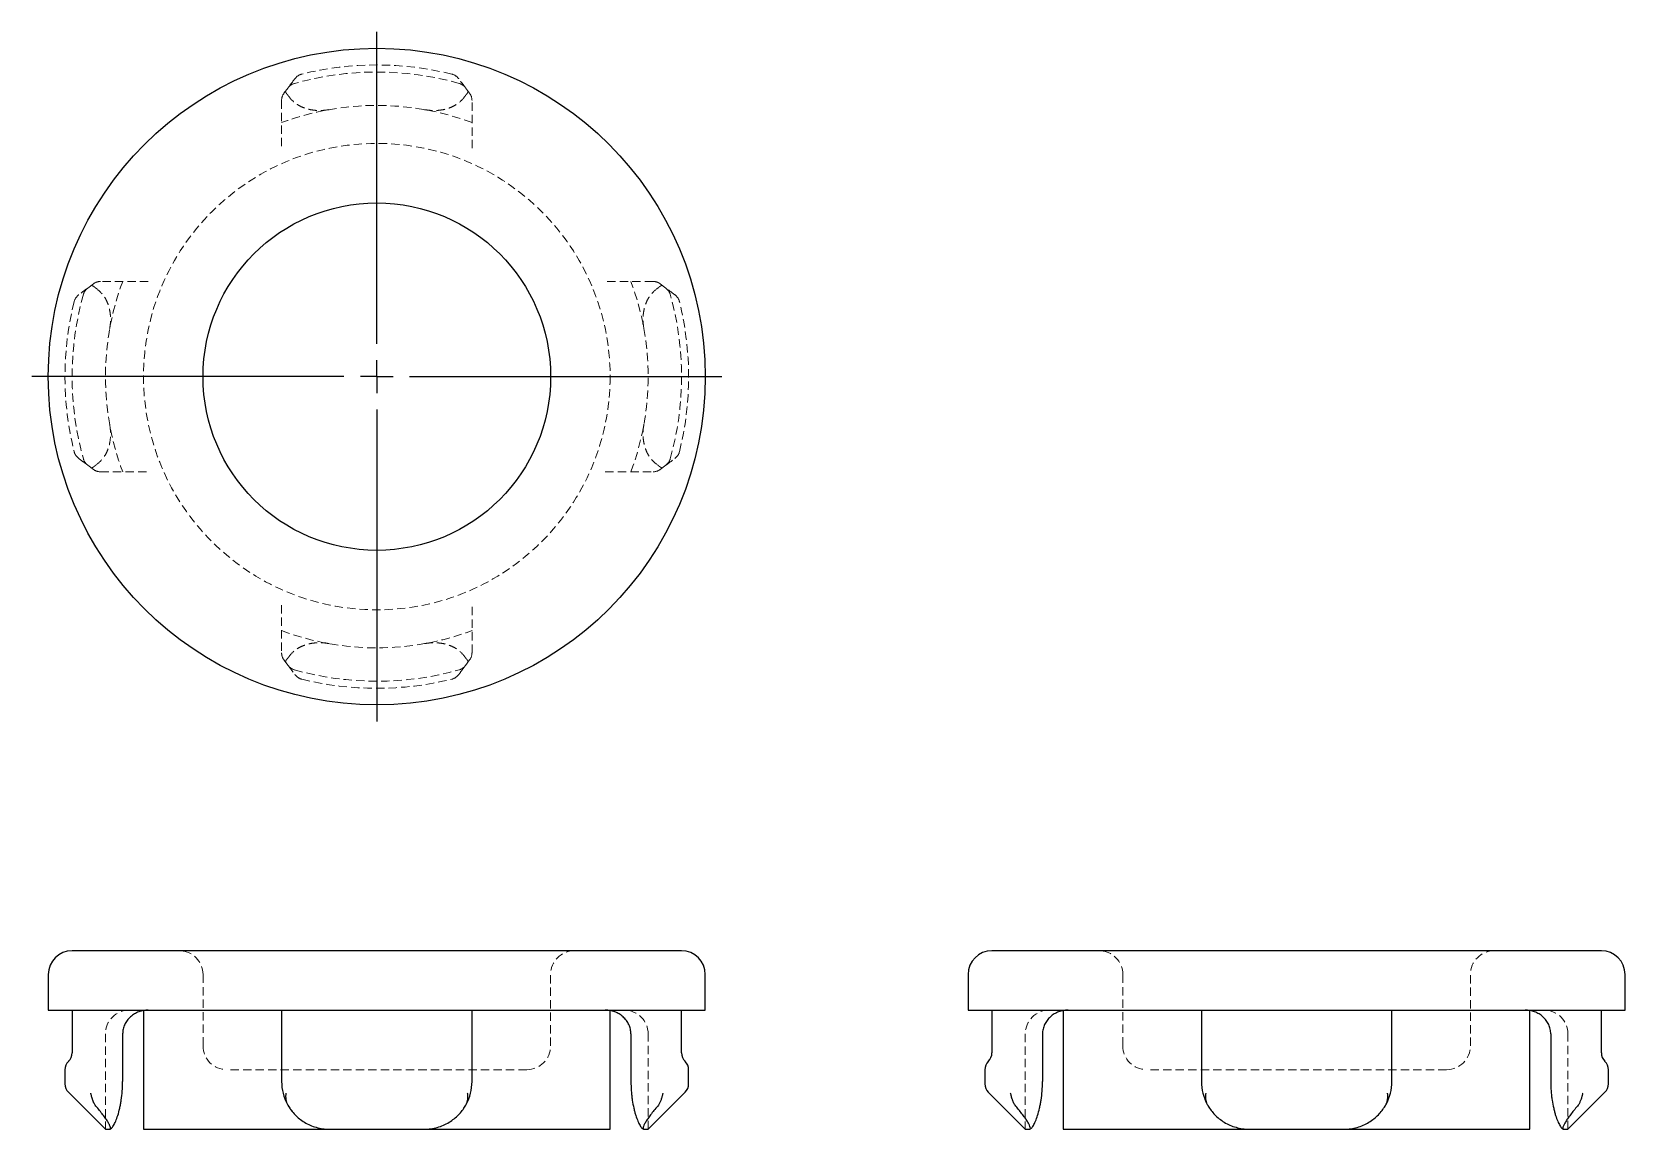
# Model space of a CAD drawing. Header units: millimetres. Extents: x 30 to 273, y 43 to 210.
import ezdxf

# ---------------------------------------------------------------- set-up
doc = ezdxf.new("R2010")
doc.units = ezdxf.units.MM
doc.linetypes.add('HIDDEN', pattern=[1.905, 1.27, -0.635])
doc.layers.add('10', color=7, linetype='Continuous')

# ---------------------------------------------------------------- blocks, each defined once
blk = doc.blocks.new('SW_CENTERMARKSYMBOL_0')
at = {"layer": '10', "color": 0}
for p, q in [((0, 5), (0, 52.5)), ((0, 0), (0, 2.5)), ((-5, 0), (-52.5, 0)), ((0, 0), (-2.5, 0)), ((0, 0), (0, -2.5)), ((0, 0), (2.5, 0)), ((5, 0), (52.5, 0)), ((0, -5), (0, -52.5))]:
    blk.add_line(p, q, dxfattribs=at)

msp = doc.modelspace()

# ---------------------------------------------------------------- linework, layer by layer
at = {"color": 7, "linetype": 'HIDDEN', "lineweight": 18}
for p, q in [((68.87, 201.14), (69.51, 201.99)), ((97.13, 201.14), (96.49, 201.99)), ((68.51, 200.06), (68.51, 192.78)), ((97.49, 192.78), (97.49, 200.06)), ((48.22, 172.49), (40.94, 172.49)), ((125.06, 172.49), (117.78, 172.49)), ((39.86, 172.13), (39.01, 171.49)), ((126.14, 172.13), (126.99, 171.49)), ((39.86, 143.87), (39.01, 144.51)), ((40.94, 143.51), (48.22, 143.51)), ((117.78, 143.51), (125.06, 143.51)), ((126.14, 143.87), (126.99, 144.51)), ((68.51, 123.22), (68.51, 115.94)), ((97.49, 115.94), (97.49, 123.22)), ((68.87, 114.86), (69.51, 114.01)), ((97.13, 114.86), (96.49, 114.01)), ((56.55, 66.96), (56.55, 56.09)), ((109.45, 56.09), (109.45, 66.96)), ((196.55, 66.96), (196.55, 56.09)), ((249.45, 56.09), (249.45, 66.96)), ((47.49, 61.53), (47.49, 61.46)), ((118.51, 61.43), (118.51, 61.53)), ((187.49, 61.53), (187.49, 61.46)), ((258.51, 61.43), (258.51, 61.53)), ((41.7, 57.91), (41.7, 43.41)), ((124.3, 43.41), (124.3, 57.91)), ((181.7, 57.91), (181.7, 43.41)), ((264.3, 43.41), (264.3, 57.91)), ((105.83, 52.47), (60.17, 52.47)), ((223, 52.47), (200.17, 52.47)), ((245.83, 52.47), (223, 52.47)), ((96.64, 47.26), (96.2, 46.55)), ((97.06, 48.22), (96.75, 47.5)), ((236.64, 47.26), (236.2, 46.55)), ((237.06, 48.22), (236.75, 47.5))]:
    msp.add_line(p, q, dxfattribs=at)
at = {"color": 7, "linetype": 'Continuous', "lineweight": 25}
for p, q in [((129.38, 70.59), (36.62, 70.59)), ((223, 70.59), (176.62, 70.59)), ((269.38, 70.59), (223, 70.59)), ((33, 66.96), (33, 61.53)), ((133, 61.53), (133, 66.96)), ((173, 66.96), (173, 61.53)), ((273, 61.53), (273, 66.96)), ((33, 61.53), (133, 61.53)), ((36.62, 61.53), (36.62, 55.03)), ((47.49, 61.46), (47.49, 43.41)), ((68.51, 61.53), (68.51, 50.66)), ((97.49, 50.66), (97.49, 61.53)), ((118.51, 43.41), (118.51, 61.43)), ((129.38, 55.03), (129.38, 61.53)), ((173, 61.53), (223, 61.53)), ((176.62, 61.53), (176.62, 55.03)), ((187.49, 61.46), (187.49, 43.41)), ((208.51, 61.53), (208.51, 50.66)), ((223, 61.53), (273, 61.53)), ((237.49, 50.66), (237.49, 61.53)), ((258.51, 43.41), (258.51, 61.43)), ((269.38, 55.03), (269.38, 61.53)), ((44.32, 57.91), (44.32, 50.66)), ((121.68, 57.91), (121.68, 50.66)), ((184.32, 57.91), (184.32, 50.66)), ((261.68, 57.91), (261.68, 50.66)), ((36.09, 53.75), (36.07, 53.73)), ((129.93, 53.73), (129.91, 53.75)), ((176.09, 53.75), (176.07, 53.73)), ((269.93, 53.73), (269.91, 53.75)), ((35.54, 52.45), (35.54, 50.32)), ((130.46, 50.32), (130.46, 52.45)), ((175.54, 52.45), (175.54, 50.32)), ((270.46, 50.32), (270.46, 52.45)), ((36.07, 49.04), (41.7, 43.41)), ((124.3, 43.41), (129.93, 49.04)), ((176.07, 49.04), (181.7, 43.41)), ((264.3, 43.41), (269.93, 49.04)), ((41.7, 43.41), (42.34, 43.41)), ((47.49, 43.41), (75.74, 43.41)), ((75.75, 43.41), (90.25, 43.41)), ((90.25, 43.41), (118.51, 43.41)), ((123.66, 43.41), (124.3, 43.41)), ((181.7, 43.41), (182.34, 43.41)), ((187.49, 43.41), (215.75, 43.41)), ((215.75, 43.41), (230.25, 43.41)), ((230.25, 43.41), (258.51, 43.41)), ((263.66, 43.41), (264.3, 43.41))]:
    msp.add_line(p, q, dxfattribs=at)
for radius in [50, 26.45]:
    msp.add_circle((83, 158), radius, dxfattribs=at)
at = {"color": 7, "linetype": 'HIDDEN', "lineweight": 18}
msp.add_circle((83, 158), 35.51, dxfattribs=at)
for centre, radius, start, end in [((83, 158), 46.38, 74.3214, 105.6786), ((72.01, 202.31), 1.81, 103.9317, 143.1239), ((83, 158), 47.46, 76.0683, 103.9317), ((93.99, 202.31), 1.81, 36.8761, 76.0683), ((70.96, 200.91), 1.81, 105.6786, 143.1239), ((95.04, 200.91), 1.81, 36.8761, 74.3214), ((70.32, 200.06), 1.81, 143.1239, 180), ((83, 158), 41.3, 69.459, 110.541), ((95.68, 200.06), 1.81, 0, 36.8761), ((40.94, 170.68), 1.81, 90, 126.8761), ((83, 158), 41.3, 159.459, 200.541), ((83, 158), 41.3, 339.459, 20.541), ((125.06, 170.68), 1.81, 53.1239, 90), ((83, 158), 46.38, 164.3214, 195.6786), ((38.69, 168.99), 1.81, 126.8761, 166.0683), ((40.09, 170.04), 1.81, 126.8761, 164.3214), ((125.91, 170.04), 1.81, 15.6786, 53.1239), ((83, 158), 46.38, 344.3214, 15.6786), ((127.31, 168.99), 1.81, 13.9317, 53.1239), ((83, 158), 47.46, 166.0683, 193.9317), ((83, 158), 47.46, 346.0683, 13.9317), ((38.69, 147.01), 1.81, 193.9317, 233.1239), ((127.31, 147.01), 1.81, 306.8761, 346.0683), ((40.09, 145.96), 1.81, 195.6786, 233.1239), ((40.94, 145.32), 1.81, 233.1239, 270), ((125.06, 145.32), 1.81, 270, 306.8761), ((125.91, 145.96), 1.81, 306.8761, 344.3214), ((83, 158), 41.3, 249.459, 290.541), ((70.32, 115.94), 1.81, 180, 216.8761), ((70.96, 115.09), 1.81, 216.8761, 254.3214), ((95.04, 115.09), 1.81, 285.6786, 323.1239), ((95.68, 115.94), 1.81, 323.1239, 0), ((83, 158), 46.38, 254.3214, 285.6786), ((72.01, 113.69), 1.81, 216.8761, 256.0683), ((83, 158), 47.46, 256.0683, 283.9317), ((93.99, 113.69), 1.81, 283.9317, 323.1239), ((52.93, 66.96), 3.62, 0, 90), ((113.07, 66.96), 3.62, 90, 180), ((192.93, 66.96), 3.62, 0, 90), ((253.07, 66.96), 3.62, 90, 180), ((45.32, 57.91), 3.62, 90, 180), ((120.68, 57.91), 3.62, 0, 90), ((185.32, 57.91), 3.62, 90, 180), ((260.68, 57.91), 3.62, 0, 90), ((60.17, 56.09), 3.62, 180, 270), ((105.83, 56.09), 3.62, 270, 0), ((200.17, 56.09), 3.62, 180, 270), ((245.83, 56.09), 3.62, 270, 0)]:
    msp.add_arc(centre, radius, start, end, dxfattribs=at)
at = {"color": 7, "linetype": 'Continuous', "lineweight": 25}
for centre, radius, start, end in [((36.62, 66.96), 3.62, 90, 180), ((129.38, 66.96), 3.62, 0, 90), ((176.62, 66.96), 3.62, 90, 180), ((269.38, 66.96), 3.62, 0, 90), ((37.35, 52.45), 1.81, 135, 180), ((34.81, 55.03), 1.81, 315, 0), ((131.19, 55.03), 1.81, 180, 225), ((128.65, 52.45), 1.81, 0, 45), ((177.35, 52.45), 1.81, 135, 180), ((174.81, 55.03), 1.81, 315, 0), ((271.19, 55.03), 1.81, 180, 225), ((268.65, 52.45), 1.81, 0, 45), ((37.35, 50.32), 1.81, 180, 225), ((128.65, 50.32), 1.81, 315, 0), ((177.35, 50.32), 1.81, 180, 225), ((268.65, 50.32), 1.81, 315, 0)]:
    msp.add_arc(centre, radius, start, end, dxfattribs=at)
at = {"color": 7, "linetype": 'HIDDEN', "lineweight": 18}
for points, knots in [([(69.39, 200.94), (69.37, 200.96), (69.33, 201.01), (69.28, 201.07), (69.24, 201.13), (69.2, 201.19), (69.17, 201.24), (69.14, 201.31), (69.12, 201.38), (69.12, 201.44), (69.13, 201.49), (69.16, 201.52), (69.17, 201.54)], [0, 0, 0, 0, 0.0770575, 0.1564265, 0.2381968, 0.3224408, 0.4092174, 0.498577, 0.6523364, 0.7870533, 0.9028665, 1, 1, 1, 1]), ([(70.53, 203.36), (70.26, 203), (70.01, 202.66), (69.63, 202.16), (69.51, 201.99), (69.51, 201.99)], [0, 0, 0, 0, 0.5, 0.5, 1, 1, 1, 1]), ([(96.49, 201.99), (96.49, 201.99), (96.37, 202.16), (95.99, 202.67), (95.74, 203), (95.47, 203.36)], [0, 0, 0, 0, 0.5, 0.5, 1, 1, 1, 1]), ([(96.83, 201.54), (96.84, 201.53), (96.86, 201.5), (96.87, 201.47), (96.88, 201.42), (96.87, 201.37), (96.85, 201.3), (96.82, 201.22), (96.76, 201.13), (96.7, 201.04), (96.64, 200.97), (96.61, 200.94)], [0, 0, 0, 0, 0.076215, 0.16436, 0.264566, 0.376926, 0.501499, 0.634534, 0.761823, 0.883559, 1, 1, 1, 1]), ([(75.75, 198.66), (75.42, 198.6), (75.09, 198.56), (74.44, 198.52), (74.11, 198.52), (73.47, 198.56), (73.16, 198.6), (72.56, 198.72), (72.27, 198.8), (71.72, 199), (71.47, 199.11), (70.99, 199.37), (70.77, 199.52), (70.15, 200), (69.82, 200.36), (69.54, 200.75)], [0, 0, 0, 0, 0.125, 0.125, 0.25, 0.25, 0.375, 0.375, 0.5, 0.5, 0.625, 0.625, 0.75, 0.75, 1, 1, 1, 1]), ([(96.46, 200.75), (96.18, 200.36), (95.85, 200), (95.24, 199.52), (95.01, 199.37), (94.53, 199.11), (94.28, 199), (93.74, 198.8), (93.44, 198.72), (92.85, 198.6), (92.54, 198.56), (91.9, 198.52), (91.57, 198.52), (90.91, 198.56), (90.58, 198.6), (90.25, 198.66)], [0, 0, 0, 0, 0.25, 0.25, 0.375, 0.375, 0.5, 0.5, 0.625, 0.625, 0.75, 0.75, 0.875, 0.875, 1, 1, 1, 1]), ([(39.01, 171.49), (39.01, 171.49), (38.84, 171.37), (38.33, 170.99), (38, 170.74), (37.64, 170.47)], [0, 0, 0, 0, 0.5, 0.5, 1, 1, 1, 1]), ([(39.46, 171.83), (39.47, 171.84), (39.5, 171.86), (39.53, 171.87), (39.58, 171.88), (39.63, 171.87), (39.7, 171.85), (39.78, 171.82), (39.87, 171.76), (39.96, 171.7), (40.03, 171.64), (40.06, 171.61)], [0, 0, 0, 0, 0.076215, 0.16436, 0.264566, 0.376926, 0.501499, 0.634534, 0.761823, 0.883559, 1, 1, 1, 1]), ([(40.25, 171.46), (40.64, 171.18), (41, 170.85), (41.48, 170.24), (41.63, 170.01), (41.89, 169.53), (42, 169.28), (42.2, 168.74), (42.28, 168.44), (42.4, 167.85), (42.44, 167.54), (42.48, 166.9), (42.48, 166.57), (42.44, 165.91), (42.4, 165.58), (42.34, 165.25)], [0, 0, 0, 0, 0.25, 0.25, 0.375, 0.375, 0.5, 0.5, 0.625, 0.625, 0.75, 0.75, 0.875, 0.875, 1, 1, 1, 1]), ([(123.66, 165.25), (123.6, 165.58), (123.56, 165.91), (123.52, 166.56), (123.52, 166.89), (123.56, 167.53), (123.6, 167.84), (123.72, 168.44), (123.8, 168.73), (124, 169.28), (124.11, 169.53), (124.37, 170.01), (124.52, 170.23), (125, 170.85), (125.36, 171.18), (125.75, 171.46)], [0, 0, 0, 0, 0.125, 0.125, 0.25, 0.25, 0.375, 0.375, 0.5, 0.5, 0.625, 0.625, 0.75, 0.75, 1, 1, 1, 1]), ([(125.94, 171.61), (125.96, 171.63), (126.01, 171.67), (126.07, 171.72), (126.13, 171.76), (126.19, 171.8), (126.24, 171.83), (126.31, 171.86), (126.38, 171.88), (126.44, 171.88), (126.49, 171.87), (126.52, 171.84), (126.54, 171.83)], [0, 0, 0, 0, 0.077057, 0.156426, 0.238197, 0.322441, 0.409217, 0.498577, 0.652336, 0.787053, 0.902866, 1, 1, 1, 1]), ([(128.36, 170.47), (128, 170.74), (127.66, 170.99), (127.16, 171.37), (126.99, 171.49), (126.99, 171.49)], [0, 0, 0, 0, 0.5, 0.5, 1, 1, 1, 1]), ([(42.34, 150.75), (42.4, 150.42), (42.44, 150.09), (42.48, 149.44), (42.48, 149.11), (42.44, 148.47), (42.4, 148.16), (42.28, 147.56), (42.2, 147.27), (42, 146.72), (41.89, 146.47), (41.63, 145.99), (41.48, 145.77), (41, 145.15), (40.64, 144.82), (40.25, 144.54)], [0, 0, 0, 0, 0.125, 0.125, 0.25, 0.25, 0.375, 0.375, 0.5, 0.5, 0.625, 0.625, 0.75, 0.75, 1, 1, 1, 1]), ([(125.75, 144.54), (125.36, 144.82), (125, 145.15), (124.52, 145.76), (124.37, 145.99), (124.11, 146.47), (124, 146.72), (123.8, 147.26), (123.72, 147.56), (123.6, 148.15), (123.56, 148.46), (123.52, 149.1), (123.52, 149.43), (123.56, 150.09), (123.6, 150.42), (123.66, 150.75)], [0, 0, 0, 0, 0.25, 0.25, 0.375, 0.375, 0.5, 0.5, 0.625, 0.625, 0.75, 0.75, 0.875, 0.875, 1, 1, 1, 1]), ([(37.64, 145.53), (38, 145.26), (38.34, 145.01), (38.84, 144.63), (39.01, 144.51), (39.01, 144.51)], [0, 0, 0, 0, 0.5, 0.5, 1, 1, 1, 1]), ([(126.99, 144.51), (126.99, 144.51), (127.16, 144.63), (127.67, 145.01), (128, 145.26), (128.36, 145.53)], [0, 0, 0, 0, 0.5, 0.5, 1, 1, 1, 1]), ([(40.06, 144.39), (40.04, 144.37), (39.99, 144.33), (39.93, 144.28), (39.87, 144.24), (39.81, 144.2), (39.76, 144.17), (39.69, 144.14), (39.62, 144.12), (39.56, 144.12), (39.51, 144.13), (39.48, 144.16), (39.46, 144.17)], [0, 0, 0, 0, 0.077057, 0.156426, 0.238197, 0.322441, 0.409217, 0.498577, 0.652336, 0.787053, 0.902866, 1, 1, 1, 1]), ([(126.54, 144.17), (126.53, 144.16), (126.5, 144.14), (126.47, 144.13), (126.42, 144.12), (126.37, 144.13), (126.3, 144.15), (126.22, 144.18), (126.13, 144.24), (126.04, 144.3), (125.97, 144.36), (125.94, 144.39)], [0, 0, 0, 0, 0.076215, 0.16436, 0.264566, 0.376926, 0.501499, 0.634534, 0.761823, 0.883559, 1, 1, 1, 1]), ([(69.54, 115.25), (69.82, 115.64), (70.15, 116), (70.76, 116.48), (70.99, 116.63), (71.47, 116.89), (71.72, 117), (72.26, 117.2), (72.56, 117.28), (73.15, 117.4), (73.46, 117.44), (74.1, 117.48), (74.43, 117.48), (75.09, 117.44), (75.42, 117.4), (75.75, 117.34)], [0, 0, 0, 0, 0.25, 0.25, 0.375, 0.375, 0.5, 0.5, 0.625, 0.625, 0.75, 0.75, 0.875, 0.875, 1, 1, 1, 1]), ([(90.25, 117.34), (90.58, 117.4), (90.91, 117.44), (91.56, 117.48), (91.89, 117.48), (92.53, 117.44), (92.84, 117.4), (93.44, 117.28), (93.73, 117.2), (94.28, 117), (94.53, 116.89), (95.01, 116.63), (95.23, 116.48), (95.85, 116), (96.18, 115.64), (96.46, 115.25)], [0, 0, 0, 0, 0.125, 0.125, 0.25, 0.25, 0.375, 0.375, 0.5, 0.5, 0.625, 0.625, 0.75, 0.75, 1, 1, 1, 1]), ([(69.17, 114.46), (69.16, 114.47), (69.14, 114.5), (69.13, 114.53), (69.12, 114.58), (69.13, 114.63), (69.15, 114.7), (69.18, 114.78), (69.24, 114.87), (69.3, 114.96), (69.36, 115.03), (69.39, 115.06)], [0, 0, 0, 0, 0.076215, 0.16436, 0.264566, 0.376926, 0.501499, 0.634534, 0.761823, 0.883559, 1, 1, 1, 1]), ([(69.51, 114.01), (69.51, 114.01), (69.63, 113.84), (70.01, 113.33), (70.26, 113), (70.53, 112.64)], [0, 0, 0, 0, 0.5, 0.5, 1, 1, 1, 1]), ([(95.47, 112.64), (95.74, 113), (95.99, 113.34), (96.37, 113.84), (96.49, 114.01), (96.49, 114.01)], [0, 0, 0, 0, 0.5, 0.5, 1, 1, 1, 1]), ([(96.61, 115.06), (96.63, 115.04), (96.67, 114.99), (96.72, 114.93), (96.76, 114.87), (96.8, 114.81), (96.83, 114.76), (96.86, 114.69), (96.88, 114.62), (96.88, 114.56), (96.87, 114.51), (96.84, 114.48), (96.83, 114.46)], [0, 0, 0, 0, 0.0770575, 0.1564265, 0.2381968, 0.3224408, 0.4092174, 0.498577, 0.6523364, 0.7870533, 0.9028665, 1, 1, 1, 1]), ([(70.22, 46), (69.98, 46.3), (69.48, 46.93), (69.16, 47.66), (69, 48.04)], [0, 0, 0, 0, 0.492049, 1, 1, 1, 1]), ([(210.22, 46), (209.98, 46.3), (209.48, 46.93), (209.16, 47.66), (209, 48.04)], [0, 0, 0, 0, 0.492049, 1, 1, 1, 1])]:
    msp.add_open_spline(points, degree=3, knots=knots, dxfattribs=at)
for points in [[(70.56, 203.4), (70.55, 203.39), (70.54, 203.37), (70.53, 203.36)], [(95.47, 203.36), (95.46, 203.37), (95.45, 203.39), (95.44, 203.4)], [(69.54, 200.75), (69.49, 200.82), (69.44, 200.89), (69.39, 200.94)], [(96.61, 200.94), (96.56, 200.89), (96.51, 200.82), (96.46, 200.75)], [(37.64, 170.47), (37.63, 170.46), (37.61, 170.45), (37.6, 170.44)], [(40.06, 171.61), (40.11, 171.56), (40.18, 171.51), (40.25, 171.46)], [(125.75, 171.46), (125.82, 171.51), (125.89, 171.56), (125.94, 171.61)], [(128.4, 170.44), (128.39, 170.45), (128.37, 170.46), (128.36, 170.47)], [(37.6, 145.56), (37.61, 145.55), (37.63, 145.54), (37.64, 145.53)], [(128.36, 145.53), (128.37, 145.54), (128.39, 145.55), (128.4, 145.56)], [(40.25, 144.54), (40.18, 144.49), (40.11, 144.44), (40.06, 144.39)], [(125.94, 144.39), (125.89, 144.44), (125.82, 144.49), (125.75, 144.54)], [(69.39, 115.06), (69.44, 115.11), (69.49, 115.18), (69.54, 115.25)], [(96.46, 115.25), (96.51, 115.18), (96.56, 115.11), (96.61, 115.06)], [(70.53, 112.64), (70.54, 112.63), (70.55, 112.61), (70.56, 112.6)], [(95.44, 112.6), (95.45, 112.61), (95.46, 112.63), (95.47, 112.64)]]:
    msp.add_open_spline(points, degree=3, dxfattribs=at)
at = {"color": 7, "linetype": 'Continuous', "lineweight": 25}
for points, knots in [([(48.22, 61.53), (47.97, 61.53), (47.72, 61.51), (47.24, 61.42), (47, 61.36), (46.54, 61.19), (46.32, 61.08), (45.9, 60.83), (45.7, 60.68), (45.33, 60.35), (45.16, 60.17), (44.87, 59.78), (44.74, 59.56), (44.54, 59.12), (44.46, 58.89), (44.35, 58.4), (44.32, 58.15), (44.32, 57.91)], [0, 0, 0, 0, 0.125, 0.125, 0.25, 0.25, 0.375, 0.375, 0.5, 0.5, 0.625, 0.625, 0.75, 0.75, 0.875, 0.875, 1, 1, 1, 1]), ([(121.68, 57.91), (121.68, 58.15), (121.65, 58.4), (121.55, 58.88), (121.47, 59.11), (121.26, 59.56), (121.14, 59.77), (120.84, 60.17), (120.67, 60.35), (120.31, 60.68), (120.11, 60.83), (119.68, 61.08), (119.46, 61.19), (119, 61.36), (118.76, 61.42), (118.28, 61.51), (118.03, 61.53), (117.78, 61.53)], [0, 0, 0, 0, 0.125, 0.125, 0.25, 0.25, 0.375, 0.375, 0.5, 0.5, 0.625, 0.625, 0.75, 0.75, 0.875, 0.875, 1, 1, 1, 1]), ([(188.22, 61.53), (187.97, 61.53), (187.72, 61.51), (187.24, 61.42), (187, 61.36), (186.54, 61.19), (186.32, 61.08), (185.9, 60.83), (185.7, 60.68), (185.33, 60.35), (185.16, 60.17), (184.87, 59.78), (184.74, 59.56), (184.54, 59.12), (184.46, 58.89), (184.35, 58.4), (184.32, 58.15), (184.32, 57.91)], [0, 0, 0, 0, 0.125, 0.125, 0.25, 0.25, 0.375, 0.375, 0.5, 0.5, 0.625, 0.625, 0.75, 0.75, 0.875, 0.875, 1, 1, 1, 1]), ([(261.68, 57.91), (261.68, 58.15), (261.65, 58.4), (261.55, 58.88), (261.47, 59.11), (261.26, 59.56), (261.14, 59.77), (260.84, 60.17), (260.67, 60.35), (260.31, 60.68), (260.11, 60.83), (259.68, 61.08), (259.46, 61.19), (259, 61.36), (258.76, 61.42), (258.28, 61.51), (258.03, 61.53), (257.78, 61.53)], [0, 0, 0, 0, 0.125, 0.125, 0.25, 0.25, 0.375, 0.375, 0.5, 0.5, 0.625, 0.625, 0.75, 0.75, 0.875, 0.875, 1, 1, 1, 1]), ([(40.06, 47.19), (40.04, 47.23), (39.99, 47.3), (39.93, 47.43), (39.87, 47.56), (39.81, 47.7), (39.76, 47.85), (39.69, 48.04), (39.62, 48.26), (39.56, 48.5), (39.51, 48.71), (39.48, 48.83), (39.46, 48.89)], [0, 0, 0, 0, 0.077057, 0.156426, 0.238197, 0.322441, 0.409217, 0.498577, 0.652336, 0.787053, 0.902866, 1, 1, 1, 1]), ([(42.34, 43.41), (42.42, 43.41), (42.51, 43.46), (42.66, 43.6), (42.71, 43.65), (42.82, 43.79), (42.87, 43.87), (43.04, 44.14), (43.15, 44.36), (43.37, 44.88), (43.48, 45.18), (43.69, 45.84), (43.79, 46.2), (43.92, 46.79), (43.96, 46.99), (44.04, 47.41), (44.08, 47.63), (44.18, 48.28), (44.23, 48.74), (44.3, 49.69), (44.32, 50.17), (44.32, 50.66)], [0, 0, 0, 0, 0.125, 0.125, 0.1875, 0.1875, 0.25, 0.25, 0.375, 0.375, 0.5, 0.5, 0.625, 0.625, 0.6875, 0.6875, 0.75, 0.75, 0.875, 0.875, 1, 1, 1, 1]), ([(69.17, 48.89), (69.16, 48.85), (69.14, 48.75), (69.13, 48.59), (69.12, 48.41), (69.13, 48.21), (69.15, 47.99), (69.18, 47.77), (69.24, 47.56), (69.3, 47.37), (69.36, 47.25), (69.39, 47.19)], [0, 0, 0, 0, 0.076215, 0.16436, 0.264566, 0.376926, 0.501499, 0.634534, 0.761823, 0.883559, 1, 1, 1, 1]), ([(96.61, 47.19), (96.63, 47.23), (96.67, 47.3), (96.72, 47.43), (96.76, 47.56), (96.8, 47.7), (96.83, 47.85), (96.86, 48.04), (96.88, 48.26), (96.88, 48.5), (96.87, 48.71), (96.84, 48.83), (96.83, 48.89)], [0, 0, 0, 0, 0.0770575, 0.1564265, 0.2381968, 0.3224408, 0.4092174, 0.498577, 0.6523364, 0.7870533, 0.9028665, 1, 1, 1, 1]), ([(121.68, 50.66), (121.68, 50.17), (121.7, 49.69), (121.75, 48.99), (121.77, 48.76), (121.82, 48.3), (121.85, 48.07), (121.95, 47.41), (122.03, 46.99), (122.17, 46.4), (122.21, 46.21), (122.31, 45.85), (122.36, 45.67), (122.52, 45.18), (122.63, 44.88), (122.85, 44.36), (122.96, 44.14), (123.13, 43.87), (123.18, 43.79), (123.28, 43.66), (123.34, 43.6), (123.49, 43.46), (123.58, 43.41), (123.66, 43.41)], [0, 0, 0, 0, 0.125, 0.125, 0.1875, 0.1875, 0.25, 0.25, 0.375, 0.375, 0.4375, 0.4375, 0.5, 0.5, 0.625, 0.625, 0.75, 0.75, 0.8125, 0.8125, 0.875, 0.875, 1, 1, 1, 1]), ([(126.54, 48.89), (126.53, 48.85), (126.5, 48.75), (126.47, 48.59), (126.42, 48.41), (126.37, 48.21), (126.3, 47.99), (126.22, 47.77), (126.13, 47.56), (126.04, 47.37), (125.97, 47.25), (125.94, 47.19)], [0, 0, 0, 0, 0.076215, 0.16436, 0.264566, 0.376926, 0.501499, 0.634534, 0.761823, 0.883559, 1, 1, 1, 1]), ([(180.06, 47.19), (180.04, 47.23), (179.99, 47.3), (179.93, 47.43), (179.87, 47.56), (179.81, 47.7), (179.76, 47.85), (179.69, 48.04), (179.62, 48.26), (179.56, 48.5), (179.51, 48.71), (179.48, 48.83), (179.46, 48.89)], [0, 0, 0, 0, 0.0770575, 0.1564265, 0.2381968, 0.3224408, 0.4092174, 0.498577, 0.6523364, 0.7870533, 0.9028665, 1, 1, 1, 1]), ([(182.34, 43.41), (182.42, 43.41), (182.51, 43.46), (182.66, 43.6), (182.71, 43.65), (182.82, 43.79), (182.87, 43.87), (183.04, 44.14), (183.15, 44.36), (183.37, 44.88), (183.48, 45.18), (183.69, 45.84), (183.79, 46.2), (183.92, 46.79), (183.96, 46.99), (184.04, 47.41), (184.08, 47.63), (184.18, 48.28), (184.23, 48.74), (184.3, 49.69), (184.32, 50.17), (184.32, 50.66)], [0, 0, 0, 0, 0.125, 0.125, 0.1875, 0.1875, 0.25, 0.25, 0.375, 0.375, 0.5, 0.5, 0.625, 0.625, 0.6875, 0.6875, 0.75, 0.75, 0.875, 0.875, 1, 1, 1, 1]), ([(209.17, 48.89), (209.16, 48.85), (209.14, 48.75), (209.13, 48.59), (209.12, 48.41), (209.13, 48.21), (209.15, 47.99), (209.18, 47.77), (209.24, 47.56), (209.3, 47.37), (209.36, 47.25), (209.39, 47.19)], [0, 0, 0, 0, 0.076215, 0.16436, 0.264566, 0.376926, 0.501499, 0.634534, 0.761823, 0.883559, 1, 1, 1, 1]), ([(236.61, 47.19), (236.63, 47.23), (236.67, 47.3), (236.72, 47.43), (236.76, 47.56), (236.8, 47.7), (236.83, 47.85), (236.86, 48.04), (236.88, 48.26), (236.88, 48.5), (236.87, 48.71), (236.84, 48.83), (236.83, 48.89)], [0, 0, 0, 0, 0.077057, 0.156426, 0.238197, 0.322441, 0.409217, 0.498577, 0.652336, 0.787053, 0.902866, 1, 1, 1, 1]), ([(261.68, 50.66), (261.68, 50.17), (261.7, 49.69), (261.75, 48.99), (261.77, 48.76), (261.82, 48.3), (261.85, 48.07), (261.95, 47.41), (262.03, 46.99), (262.17, 46.4), (262.21, 46.21), (262.31, 45.85), (262.36, 45.67), (262.52, 45.18), (262.63, 44.88), (262.85, 44.36), (262.96, 44.14), (263.13, 43.87), (263.18, 43.79), (263.28, 43.66), (263.34, 43.6), (263.49, 43.46), (263.58, 43.41), (263.66, 43.41)], [0, 0, 0, 0, 0.125, 0.125, 0.1875, 0.1875, 0.25, 0.25, 0.375, 0.375, 0.4375, 0.4375, 0.5, 0.5, 0.625, 0.625, 0.75, 0.75, 0.8125, 0.8125, 0.875, 0.875, 1, 1, 1, 1]), ([(266.54, 48.89), (266.53, 48.85), (266.5, 48.75), (266.47, 48.59), (266.42, 48.41), (266.37, 48.21), (266.3, 47.99), (266.22, 47.77), (266.13, 47.56), (266.04, 47.37), (265.97, 47.25), (265.94, 47.19)], [0, 0, 0, 0, 0.076215, 0.16436, 0.264566, 0.376926, 0.501499, 0.634534, 0.761823, 0.883559, 1, 1, 1, 1]), ([(42.34, 43.41), (42.4, 43.41), (42.44, 43.44), (42.48, 43.53), (42.48, 43.59), (42.44, 43.78), (42.4, 43.89), (42.28, 44.15), (42.2, 44.3), (42, 44.63), (41.89, 44.81), (41.63, 45.19), (41.48, 45.39), (41, 46.02), (40.64, 46.47), (40.25, 46.93)], [0, 0, 0, 0, 0.125, 0.125, 0.25, 0.25, 0.375, 0.375, 0.5, 0.5, 0.625, 0.625, 0.75, 0.75, 1, 1, 1, 1]), ([(69.54, 46.93), (69.82, 46.47), (70.15, 46.02), (70.76, 45.4), (70.99, 45.19), (71.47, 44.81), (71.72, 44.63), (72.26, 44.3), (72.56, 44.15), (73.15, 43.89), (73.46, 43.78), (74.1, 43.6), (74.43, 43.53), (75.09, 43.44), (75.42, 43.41), (75.75, 43.41)], [0, 0, 0, 0, 0.25, 0.25, 0.375, 0.375, 0.5, 0.5, 0.625, 0.625, 0.75, 0.75, 0.875, 0.875, 1, 1, 1, 1]), ([(90.25, 43.41), (90.58, 43.41), (90.91, 43.44), (91.56, 43.53), (91.89, 43.59), (92.53, 43.78), (92.84, 43.89), (93.44, 44.15), (93.73, 44.3), (94.28, 44.63), (94.53, 44.81), (95.01, 45.19), (95.23, 45.39), (95.85, 46.02), (96.18, 46.47), (96.46, 46.93)], [0, 0, 0, 0, 0.125, 0.125, 0.25, 0.25, 0.375, 0.375, 0.5, 0.5, 0.625, 0.625, 0.75, 0.75, 1, 1, 1, 1]), ([(125.75, 46.93), (125.36, 46.47), (125, 46.02), (124.52, 45.4), (124.37, 45.19), (124.11, 44.81), (124, 44.63), (123.8, 44.3), (123.72, 44.15), (123.6, 43.89), (123.56, 43.78), (123.52, 43.6), (123.52, 43.53), (123.56, 43.44), (123.6, 43.41), (123.66, 43.41)], [0, 0, 0, 0, 0.25, 0.25, 0.375, 0.375, 0.5, 0.5, 0.625, 0.625, 0.75, 0.75, 0.875, 0.875, 1, 1, 1, 1]), ([(182.34, 43.41), (182.4, 43.41), (182.44, 43.44), (182.48, 43.53), (182.48, 43.59), (182.44, 43.78), (182.4, 43.89), (182.28, 44.15), (182.2, 44.3), (182, 44.63), (181.89, 44.81), (181.63, 45.19), (181.48, 45.39), (181, 46.02), (180.64, 46.47), (180.25, 46.93)], [0, 0, 0, 0, 0.125, 0.125, 0.25, 0.25, 0.375, 0.375, 0.5, 0.5, 0.625, 0.625, 0.75, 0.75, 1, 1, 1, 1]), ([(209.54, 46.93), (209.82, 46.47), (210.15, 46.02), (210.76, 45.4), (210.99, 45.19), (211.47, 44.81), (211.72, 44.63), (212.26, 44.3), (212.56, 44.15), (213.15, 43.89), (213.46, 43.78), (214.1, 43.6), (214.43, 43.53), (215.09, 43.44), (215.42, 43.41), (215.75, 43.41)], [0, 0, 0, 0, 0.25, 0.25, 0.375, 0.375, 0.5, 0.5, 0.625, 0.625, 0.75, 0.75, 0.875, 0.875, 1, 1, 1, 1]), ([(230.25, 43.41), (230.58, 43.41), (230.91, 43.44), (231.56, 43.53), (231.89, 43.59), (232.53, 43.78), (232.84, 43.89), (233.44, 44.15), (233.73, 44.3), (234.28, 44.63), (234.53, 44.81), (235.01, 45.19), (235.23, 45.39), (235.85, 46.02), (236.18, 46.47), (236.46, 46.93)], [0, 0, 0, 0, 0.125, 0.125, 0.25, 0.25, 0.375, 0.375, 0.5, 0.5, 0.625, 0.625, 0.75, 0.75, 1, 1, 1, 1]), ([(265.75, 46.93), (265.36, 46.47), (265, 46.02), (264.52, 45.4), (264.37, 45.19), (264.11, 44.81), (264, 44.63), (263.8, 44.3), (263.72, 44.15), (263.6, 43.89), (263.56, 43.78), (263.52, 43.6), (263.52, 43.53), (263.56, 43.44), (263.6, 43.41), (263.66, 43.41)], [0, 0, 0, 0, 0.25, 0.25, 0.375, 0.375, 0.5, 0.5, 0.625, 0.625, 0.75, 0.75, 0.875, 0.875, 1, 1, 1, 1])]:
    msp.add_open_spline(points, degree=3, knots=knots, dxfattribs=at)
for points in [[(68.51, 50.66), (68.51, 49.45), (68.81, 48.25), (69.39, 47.19)], [(96.61, 47.19), (97.19, 48.25), (97.49, 49.45), (97.49, 50.66)], [(208.51, 50.66), (208.51, 49.45), (208.81, 48.25), (209.39, 47.19)], [(236.61, 47.19), (237.19, 48.25), (237.49, 49.45), (237.49, 50.66)], [(40.25, 46.93), (40.18, 47.01), (40.11, 47.1), (40.06, 47.19)], [(69.39, 47.19), (69.44, 47.1), (69.49, 47.01), (69.54, 46.93)], [(96.46, 46.93), (96.51, 47.01), (96.56, 47.1), (96.61, 47.19)], [(125.94, 47.19), (125.89, 47.1), (125.82, 47.01), (125.75, 46.93)], [(180.25, 46.93), (180.18, 47.01), (180.11, 47.1), (180.06, 47.19)], [(209.39, 47.19), (209.44, 47.1), (209.49, 47.01), (209.54, 46.93)], [(236.46, 46.93), (236.51, 47.01), (236.56, 47.1), (236.61, 47.19)], [(265.94, 47.19), (265.89, 47.1), (265.82, 47.01), (265.75, 46.93)]]:
    msp.add_open_spline(points, degree=3, dxfattribs=at)

# ---------------------------------------------------------------- block references
at = {"layer": '10'}
msp.add_blockref('SW_CENTERMARKSYMBOL_0', (83, 158), dxfattribs=at)

doc.saveas('drawing.dxf')
